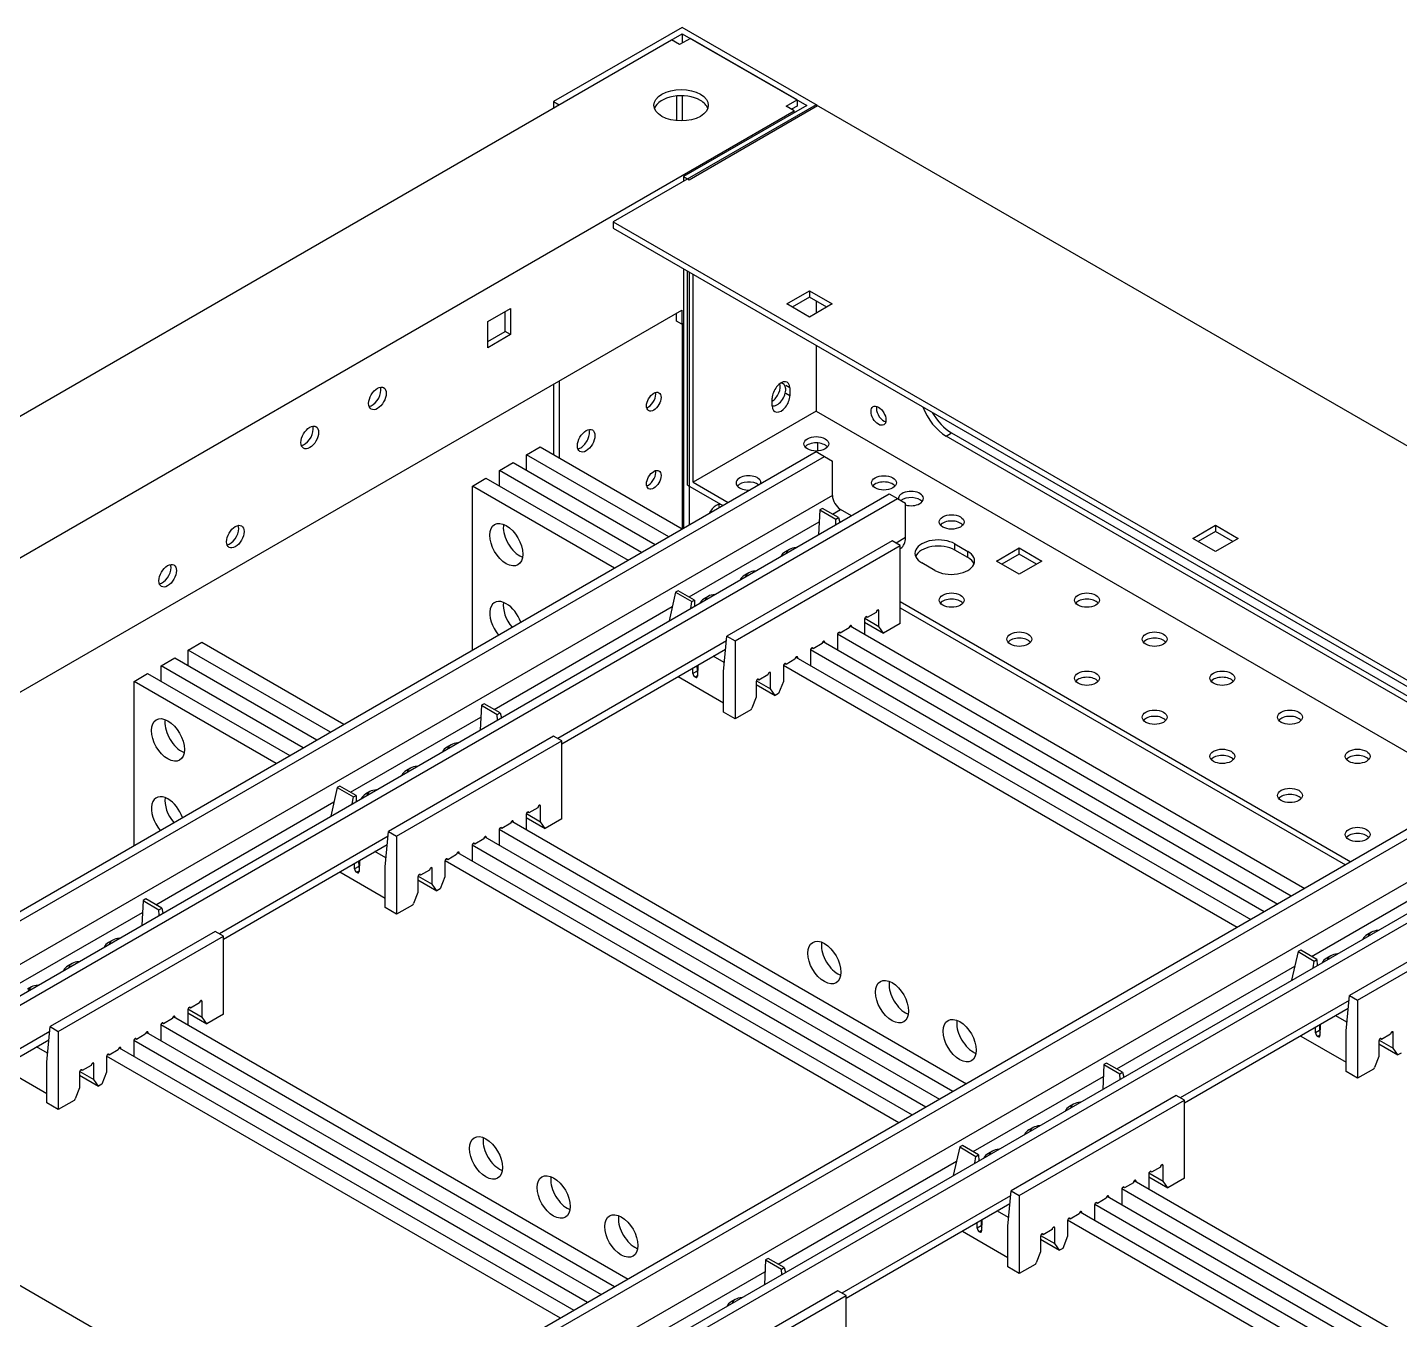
# Model space of a CAD drawing. Header units: millimetres. Extents: x -116965 to 323937, y 291661 to 566926.
# Drawn here: x -19547.1 to -19360.7, y 325618.8 to 325794.4 of the extents above; entities that cross this region are included whole.
import ezdxf

# ---------------------------------------------------------------- set-up
doc = ezdxf.new("R2010")
doc.units = ezdxf.units.MM
doc.layers.add('ALPHA', color=255, linetype='Continuous')

msp = doc.modelspace()

# ---------------------------------------------------------------- linework, layer by layer
at = {"layer": 'ALPHA'}
for p, q in [((-19458.187759, 325794.366756), (-19475.653297, 325784.283023)), ((-19474.917905, 325783.858445), (-19458.187759, 325793.5176)), ((-19439.802983, 325783.752301), (-19458.187759, 325794.366756)), ((-19458.187759, 325793.5176), (-19441.273765, 325783.752301)), ((-19458.187759, 325793.5176), (-19458.187759, 325792.243865)), ((-19675.863511, 325667.842446), (-19459.658541, 325792.668443)), ((-19458.555455, 325792.031576), (-19459.658541, 325792.668443)), ((-19457.084672, 325792.880732), (-19458.555455, 325792.031576)), ((-19442.597469, 325784.516541), (-19457.084672, 325792.880732)), ((-19475.653297, 325784.283023), (-19474.917905, 325783.858445)), ((-19475.653297, 325784.283023), (-19475.653297, 325783.433867)), ((-19458.92315, 325781.690418), (-19458.92315, 325785.049943)), ((-19458.187759, 325785.075487), (-19458.187759, 325781.664873)), ((-19444.068251, 325783.667385), (-19442.597469, 325784.516541)), ((-19442.597469, 325784.516541), (-19442.597469, 325783.667385)), ((-19659.170134, 325658.20452), (-19442.965164, 325783.030518)), ((-19439.98683, 325783.858445), (-19467.563995, 325767.936762)), ((-19441.273765, 325783.752301), (-19458.003911, 325774.093146)), ((-19457.26852, 325773.668568), (-19439.802983, 325783.752301)), ((-19442.965164, 325783.030518), (-19444.068251, 325783.667385)), ((-19442.597469, 325783.667385), (-19443.33286, 325783.242807)), ((-19442.965164, 325782.775771), (-19442.965164, 325783.030518)), ((-19439.98683, 325783.858445), (-19219.369515, 325656.484979)), ((-19458.003911, 325774.093146), (-19457.26852, 325773.668568)), ((-19458.003911, 325774.093146), (-19458.003911, 325773.456279)), ((-19467.563995, 325767.936762), (-19467.563995, 325767.087605)), ((-19467.563995, 325767.936762), (-19246.946679, 325640.563295)), ((-19467.563995, 325767.087605), (-19246.946679, 325639.714139)), ((-19458.003911, 325761.568089), (-19458.003911, 325726.328096)), ((-19457.452368, 325732.166047), (-19457.452368, 325761.249655)), ((-19457.26852, 325761.14351), (-19457.26852, 325726.752674)), ((-19456.716977, 325732.590625), (-19456.716977, 325760.825077)), ((-19443.994712, 325756.791584), (-19440.906069, 325758.574812)), ((-19440.906069, 325758.574812), (-19440.906069, 325757.725656)), ((-19440.906069, 325758.574812), (-19437.817427, 325756.791584)), ((-19484.588298, 325754.413946), (-19481.499655, 325756.197174)), ((-19481.499655, 325756.197174), (-19481.499655, 325752.630717)), ((-19440.906069, 325755.008355), (-19443.994712, 325756.791584)), ((-19440.906069, 325757.725656), (-19443.259321, 325756.367005)), ((-19438.552818, 325756.367005), (-19440.906069, 325757.725656)), ((-19437.817427, 325756.791584), (-19440.906069, 325755.008355)), ((-19439.98683, 325757.194933), (-19439.98683, 325755.539078)), ((-19617.988235, 325663.724037), (-19458.224529, 325755.963656)), ((-19484.588298, 325750.847488), (-19484.588298, 325754.413946)), ((-19482.235046, 325753.055295), (-19482.235046, 325755.772596)), ((-19458.95992, 325754.477632), (-19458.95992, 325755.539078)), ((-19458.224529, 325754.053054), (-19458.95992, 325754.477632)), ((-19458.224529, 325755.963656), (-19458.224529, 325754.053054)), ((-19458.224529, 325754.053054), (-19458.003911, 325754.180428)), ((-19484.588298, 325751.696645), (-19482.235046, 325753.055295)), ((-19481.499655, 325752.630717), (-19484.588298, 325750.847488)), ((-19481.499655, 325752.630717), (-19482.235046, 325753.055295)), ((-19458.187759, 325754.074283), (-19458.187759, 325726.221952)), ((-19439.98683, 325751.165922), (-19439.98683, 325742.249779)), ((-19475.653297, 325745.901152), (-19475.653297, 325736.305684)), ((-19474.917905, 325746.32573), (-19474.917905, 325735.881106)), ((-19443.571862, 325745.381044), (-19444.123405, 325745.699478)), ((-19443.571862, 325745.381044), (-19443.571862, 325744.319598)), ((-19445.961883, 325742.939719), (-19445.961883, 325744.001165)), ((-19443.571862, 325744.319598), (-19444.123405, 325744.638032)), ((-19439.98683, 325742.249779), (-19456.716977, 325732.590625)), ((-19439.98683, 325742.249779), (-19254.484438, 325635.149923)), ((-19422.337445, 325738.853154), (-19421.602054, 325739.277732)), ((-19421.602054, 325739.277732), (-19340.709038, 325692.574127)), ((-19439.802983, 325737.912483), (-19439.802983, 325736.821777)), ((-19341.444429, 325692.149549), (-19422.337445, 325738.853154)), ((-19592.212778, 325648.842571), (-19439.98683, 325736.730263)), ((-19591.109692, 325648.205703), (-19438.883744, 325736.093395)), ((-19479.330252, 325736.305684), (-19477.491774, 325737.36713)), ((-19479.330252, 325734.182793), (-19479.330252, 325736.305684)), ((-19460.026237, 325725.160506), (-19479.330252, 325736.305684)), ((-19477.491774, 325737.36713), (-19458.187759, 325726.221952)), ((-19439.98683, 325736.730263), (-19438.883744, 325736.093395)), ((-19438.883744, 325736.093395), (-19437.780657, 325735.456528)), ((-19483.007207, 325734.182793), (-19481.168729, 325735.244239)), ((-19483.007207, 325732.059902), (-19483.007207, 325734.182793)), ((-19463.703192, 325723.037615), (-19483.007207, 325734.182793)), ((-19481.168729, 325735.244239), (-19461.864714, 325724.09906)), ((-19437.780657, 325730.786167), (-19437.780657, 325735.456528)), ((-19486.684162, 325732.059902), (-19484.845685, 325733.121348)), ((-19486.684162, 325709.769545), (-19486.684162, 325732.059902)), ((-19467.380147, 325720.914724), (-19486.684162, 325732.059902)), ((-19484.845685, 325733.121348), (-19465.54167, 325721.976169)), ((-19457.452368, 325732.166047), (-19452.672326, 325729.406288)), ((-19456.716977, 325732.590625), (-19451.936935, 325729.830866)), ((-19437.780657, 325730.786167), (-19585.961954, 325645.233656)), ((-19582.284999, 325643.110765), (-19430.059051, 325730.998457)), ((-19581.181913, 325642.473897), (-19428.955965, 325730.361589)), ((-19430.059051, 325730.998457), (-19428.955965, 325730.361589)), ((-19428.955965, 325730.361589), (-19427.852878, 325729.724722)), ((-19439.511484, 325728.813413), (-19439.680257, 325725.443651)), ((-19439.143788, 325729.025702), (-19439.511484, 325728.813413)), ((-19439.511484, 325728.813413), (-19437.342637, 325727.561229)), ((-19436.974941, 325727.773518), (-19439.143788, 325729.025702)), ((-19437.780657, 325728.238698), (-19436.677571, 325728.875565)), ((-19435.206789, 325728.026409), (-19436.677571, 325728.875565)), ((-19427.852878, 325725.054361), (-19427.852878, 325729.724722)), ((-19457.26852, 325716.987375), (-19439.592665, 325727.192535)), ((-19437.342637, 325727.561229), (-19436.974941, 325727.773518)), ((-19437.320046, 325726.80632), (-19437.342637, 325727.561229)), ((-19436.974941, 325727.773518), (-19436.797537, 325727.10799)), ((-19388.840383, 325724.948217), (-19385.75174, 325726.731445)), ((-19385.75174, 325726.731445), (-19385.75174, 325725.882289)), ((-19385.75174, 325726.731445), (-19382.663098, 325724.948217)), ((-19429.691356, 325724.629783), (-19452.120783, 325711.680147)), ((-19428.588269, 325723.992916), (-19429.691356, 325724.629783)), ((-19427.852878, 325725.054361), (-19429.139812, 325724.31135)), ((-19385.75174, 325723.164988), (-19388.840383, 325724.948217)), ((-19385.75174, 325725.882289), (-19388.104992, 325724.523639)), ((-19383.398489, 325724.523639), (-19385.75174, 325725.882289)), ((-19382.663098, 325724.948217), (-19385.75174, 325723.164988)), ((-19451.017696, 325711.04328), (-19428.588269, 325723.992916)), ((-19443.627016, 325723.440964), (-19444.178559, 325723.122531)), ((-19428.588269, 325713.37846), (-19428.588269, 325723.992916)), ((-19428.588269, 325723.574587), (-19428.499051, 325723.626097)), ((-19421.16082, 325724.205205), (-19419.395881, 325723.186217)), ((-19421.16082, 325723.356049), (-19421.16082, 325724.205205)), ((-19419.395881, 325722.337061), (-19421.16082, 325723.356049)), ((-19419.395881, 325722.337061), (-19419.395881, 325723.186217)), ((-19415.498308, 325721.870025), (-19412.409666, 325723.653253)), ((-19412.409666, 325722.804097), (-19414.762917, 325721.445447)), ((-19412.409666, 325722.804097), (-19412.409666, 325723.653253)), ((-19412.409666, 325723.653253), (-19409.321024, 325721.870025)), ((-19410.056415, 325721.445447), (-19412.409666, 325722.804097)), ((-19423.881766, 325720.59629), (-19425.646705, 325721.615278)), ((-19412.409666, 325720.086796), (-19415.498308, 325721.870025)), ((-19409.321024, 325721.870025), (-19412.409666, 325720.086796)), ((-19449.142449, 325720.256628), (-19449.693992, 325719.938194)), ((-19459.106998, 325717.624243), (-19459.975079, 325713.752274)), ((-19458.739302, 325717.836532), (-19459.106998, 325717.624243)), ((-19459.106998, 325717.624243), (-19456.900825, 325716.350508)), ((-19456.533129, 325716.562797), (-19458.739302, 325717.836532)), ((-19454.657882, 325717.072291), (-19455.209425, 325716.753857)), ((-19483.742598, 325701.702559), (-19459.544366, 325715.673415)), ((-19457.040003, 325715.420997), (-19456.900825, 325716.350508)), ((-19456.900825, 325716.350508), (-19456.533129, 325716.562797)), ((-19456.533129, 325716.562797), (-19456.502488, 325715.731331)), ((-19431.658527, 325715.214761), (-19431.474679, 325715.108617)), ((-19431.474679, 325712.985726), (-19431.474679, 325715.108617)), ((-19428.588269, 325716.350508), (-19367.366964, 325681.004371)), ((-19428.588269, 325715.501351), (-19368.102355, 325680.579793)), ((-19459.975079, 325713.752274), (-19459.976096, 325713.725843)), ((-19459.952698, 325713.739352), (-19459.975079, 325713.752274)), ((-19433.423465, 325713.983484), (-19433.423465, 325711.92428)), ((-19433.423465, 325713.572514), (-19430.837812, 325712.079686)), ((-19433.401079, 325714.097933), (-19431.474679, 325712.985726)), ((-19433.05577, 325714.195773), (-19433.239618, 325714.301918)), ((-19431.842375, 325714.896328), (-19433.05577, 325714.195773)), ((-19428.588269, 325713.37846), (-19430.837812, 325712.079686)), ((-19452.584539, 325706.852959), (-19452.120783, 325711.680147)), ((-19452.120783, 325711.680147), (-19451.017696, 325711.04328)), ((-19437.100421, 325711.860593), (-19437.100421, 325709.801389)), ((-19375.456266, 325676.334011), (-19437.093878, 325711.920502)), ((-19436.732725, 325712.072882), (-19436.916573, 325712.179027)), ((-19435.51933, 325712.773436), (-19436.732725, 325712.072882)), ((-19435.384093, 325713.056249), (-19373.617788, 325677.395456)), ((-19435.335482, 325713.09187), (-19435.151634, 325712.985726)), ((-19435.151634, 325712.922039), (-19435.151634, 325712.985726)), ((-19430.837812, 325712.079686), (-19431.474679, 325712.985726)), ((-19525.292193, 325709.769545), (-19523.453715, 325710.830991)), ((-19525.292193, 325707.646654), (-19525.292193, 325709.769545)), ((-19505.988177, 325698.624367), (-19525.292193, 325709.769545)), ((-19523.453715, 325710.830991), (-19504.1497, 325699.685813)), ((-19452.185561, 325711.005881), (-19475.101753, 325697.775211)), ((-19474.55021, 325697.038448), (-19452.292888, 325709.888719)), ((-19451.017696, 325711.04328), (-19451.017696, 325700.428825)), ((-19440.777376, 325709.737702), (-19440.777376, 325707.678498)), ((-19379.133221, 325674.211119), (-19440.770833, 325709.797611)), ((-19440.40968, 325709.949991), (-19440.593528, 325710.056136)), ((-19439.196285, 325710.650545), (-19440.40968, 325709.949991)), ((-19439.061049, 325710.933358), (-19377.294743, 325675.272565)), ((-19439.012437, 325710.968979), (-19438.82859, 325710.862834)), ((-19438.82859, 325710.799148), (-19438.82859, 325710.862834)), ((-19528.969148, 325707.646654), (-19527.13067, 325708.7081)), ((-19528.969148, 325705.523763), (-19528.969148, 325707.646654)), ((-19509.665133, 325696.501476), (-19528.969148, 325707.646654)), ((-19527.13067, 325708.7081), (-19507.826655, 325697.562922)), ((-19456.203961, 325707.63066), (-19456.176903, 325706.896432)), ((-19456.081538, 325707.70134), (-19456.126724, 325706.233313)), ((-19452.474676, 325708.063264), (-19453.964672, 325708.923514)), ((-19452.467886, 325708.067184), (-19452.474676, 325708.063264)), ((-19444.454331, 325707.614811), (-19444.454331, 325705.49192)), ((-19382.810176, 325672.088228), (-19444.447788, 325707.67472)), ((-19444.086636, 325707.8271), (-19444.270483, 325707.933245)), ((-19442.87324, 325708.527654), (-19444.086636, 325707.8271)), ((-19442.738004, 325708.810467), (-19380.971699, 325673.149674)), ((-19442.689393, 325708.846088), (-19442.505545, 325708.739943)), ((-19442.505545, 325708.676257), (-19442.505545, 325708.739943)), ((-19532.646103, 325705.523763), (-19530.807625, 325706.585209)), ((-19530.807625, 325706.585209), (-19511.50361, 325695.44003)), ((-19458.744714, 325706.163755), (-19452.584079, 325702.606911)), ((-19456.728446, 325706.577999), (-19456.755504, 325707.312226)), ((-19456.176903, 325706.896432), (-19456.728446, 325706.577999)), ((-19456.452935, 325706.11433), (-19456.124551, 325706.303923)), ((-19456.402328, 325706.085112), (-19456.452935, 325706.11433)), ((-19456.126382, 325706.24443), (-19456.402328, 325706.085112)), ((-19456.189414, 325707.235921), (-19456.097497, 325707.182853)), ((-19452.584079, 325706.852693), (-19452.584539, 325706.852959)), ((-19452.584079, 325701.333176), (-19452.584079, 325706.852693)), ((-19447.763591, 325705.704209), (-19447.947439, 325705.810354)), ((-19446.550196, 325706.404763), (-19447.763591, 325705.704209)), ((-19446.366348, 325706.723197), (-19446.1825, 325706.617052)), ((-19446.1825, 325704.494161), (-19446.1825, 325706.617052)), ((-19532.646103, 325683.233407), (-19532.646103, 325705.523763)), ((-19513.342088, 325694.378585), (-19532.646103, 325705.523763)), ((-19448.131286, 325705.49192), (-19448.131286, 325703.369029)), ((-19448.131286, 325705.08095), (-19445.545633, 325703.588122)), ((-19448.1089, 325705.606368), (-19446.1825, 325704.494161)), ((-19445.545633, 325703.588122), (-19446.1825, 325704.494161)), ((-19445.091198, 325703.85049), (-19445.545633, 325703.588122)), ((-19444.454331, 325705.49192), (-19445.091198, 325703.85049)), ((-19485.473424, 325702.277274), (-19485.642198, 325698.907512)), ((-19485.105729, 325702.489563), (-19485.473424, 325702.277274)), ((-19485.473424, 325702.277274), (-19483.304578, 325701.02509)), ((-19482.936882, 325701.237379), (-19485.105729, 325702.489563)), ((-19448.131286, 325703.369029), (-19448.715081, 325701.864384)), ((-19503.230461, 325690.451236), (-19485.554606, 325700.656396)), ((-19483.304578, 325701.02509), (-19482.936882, 325701.237379)), ((-19483.281986, 325700.270181), (-19483.304578, 325701.02509)), ((-19482.936882, 325701.237379), (-19482.759478, 325700.571851)), ((-19451.017696, 325700.428825), (-19452.584079, 325701.333176)), ((-19448.874298, 325701.666316), (-19451.017696, 325700.428825)), ((-19475.653297, 325698.093644), (-19498.082724, 325685.144009)), ((-19496.979637, 325684.507141), (-19474.55021, 325697.456777)), ((-19489.588957, 325696.904825), (-19490.1405, 325696.586392)), ((-19474.55021, 325697.456777), (-19475.653297, 325698.093644)), ((-19474.55021, 325686.842321), (-19474.55021, 325697.456777)), ((-19495.10439, 325693.720489), (-19495.655933, 325693.402055)), ((-19505.068939, 325691.088104), (-19505.93702, 325687.216135)), ((-19504.701243, 325691.300393), (-19505.068939, 325691.088104)), ((-19505.068939, 325691.088104), (-19502.862765, 325689.814369)), ((-19502.49507, 325690.026658), (-19504.701243, 325691.300393)), ((-19529.704539, 325675.16642), (-19505.506307, 325689.137276)), ((-19503.001943, 325688.884858), (-19502.862765, 325689.814369)), ((-19502.862765, 325689.814369), (-19502.49507, 325690.026658)), ((-19502.49507, 325690.026658), (-19502.464429, 325689.195192)), ((-19500.619823, 325690.536152), (-19501.171366, 325690.217718)), ((-19355.416859, 325687.903767), (-19507.642807, 325600.016075)), ((-19354.313773, 325687.2669), (-19506.539721, 325599.379208)), ((-19505.93702, 325687.216135), (-19505.938037, 325687.189704)), ((-19505.914638, 325687.203213), (-19505.93702, 325687.216135)), ((-19479.385406, 325687.447345), (-19479.385406, 325685.388141)), ((-19479.36302, 325687.561794), (-19477.43662, 325686.449587)), ((-19479.017711, 325687.659635), (-19479.201558, 325687.765779)), ((-19477.804315, 325688.360189), (-19479.017711, 325687.659635)), ((-19477.620468, 325688.678622), (-19477.43662, 325688.572478)), ((-19477.43662, 325686.449587), (-19477.43662, 325688.572478)), ((-19483.062361, 325685.324454), (-19483.062361, 325683.26525)), ((-19421.418206, 325649.797872), (-19483.055818, 325685.384363)), ((-19482.694666, 325685.536743), (-19482.878514, 325685.642888)), ((-19481.481271, 325686.237298), (-19482.694666, 325685.536743)), ((-19481.346034, 325686.52011), (-19419.579729, 325650.859317)), ((-19481.297423, 325686.555731), (-19481.113575, 325686.449587)), ((-19481.113575, 325686.3859), (-19481.113575, 325686.449587)), ((-19479.385406, 325687.036375), (-19476.799753, 325685.543548)), ((-19476.799753, 325685.543548), (-19477.43662, 325686.449587)), ((-19474.55021, 325686.842321), (-19476.799753, 325685.543548)), ((-19498.147502, 325684.469742), (-19521.063694, 325671.239072)), ((-19520.512151, 325670.502309), (-19498.254829, 325683.35258)), ((-19498.54648, 325680.31682), (-19498.082724, 325685.144009)), ((-19498.082724, 325685.144009), (-19496.979637, 325684.507141)), ((-19496.979637, 325684.507141), (-19496.979637, 325673.892686)), ((-19486.371621, 325683.413852), (-19486.555469, 325683.519997)), ((-19485.158226, 325684.114406), (-19486.371621, 325683.413852)), ((-19485.022989, 325684.397219), (-19423.256684, 325648.736426)), ((-19484.974378, 325684.43284), (-19484.79053, 325684.326696)), ((-19484.79053, 325684.263009), (-19484.79053, 325684.326696)), ((-19353.210686, 325681.959672), (-19501.391983, 325596.40716)), ((-19498.436617, 325681.527125), (-19499.926613, 325682.387375)), ((-19498.429827, 325681.531045), (-19498.436617, 325681.527125)), ((-19345.48908, 325682.171961), (-19497.715028, 325594.284269)), ((-19344.385994, 325681.535094), (-19496.611942, 325593.647402)), ((-19488.835181, 325681.991515), (-19490.048576, 325681.290961)), ((-19488.699945, 325682.274328), (-19426.933639, 325646.613535)), ((-19488.651333, 325682.309949), (-19488.467486, 325682.203804)), ((-19488.467486, 325682.140118), (-19488.467486, 325682.203804)), ((-19486.739317, 325683.201563), (-19486.739317, 325681.142359)), ((-19425.095162, 325647.674981), (-19486.732774, 325683.261472)), ((-19504.706655, 325679.627616), (-19498.54602, 325676.070772)), ((-19502.690387, 325680.04186), (-19502.717445, 325680.776087)), ((-19502.138844, 325680.360294), (-19502.690387, 325680.04186)), ((-19502.414876, 325679.578191), (-19502.086491, 325679.767784)), ((-19502.088323, 325679.708291), (-19502.364268, 325679.548973)), ((-19502.165902, 325681.094521), (-19502.138844, 325680.360294)), ((-19502.151355, 325680.699782), (-19502.059438, 325680.646714)), ((-19502.043479, 325681.165202), (-19502.088665, 325679.697174)), ((-19498.54602, 325680.316554), (-19498.54648, 325680.31682)), ((-19498.54602, 325674.797037), (-19498.54602, 325680.316554)), ((-19492.512136, 325679.868624), (-19493.725532, 325679.16807)), ((-19492.328289, 325680.187058), (-19492.144441, 325680.080913)), ((-19492.144441, 325677.958022), (-19492.144441, 325680.080913)), ((-19490.416272, 325681.078672), (-19490.416272, 325678.955781)), ((-19428.772117, 325645.552089), (-19490.409729, 325681.138581)), ((-19490.048576, 325681.290961), (-19490.232424, 325681.397106)), ((-19502.364268, 325679.548973), (-19502.414876, 325679.578191)), ((-19494.093227, 325678.955781), (-19494.093227, 325676.83289)), ((-19494.093227, 325678.544811), (-19491.507574, 325677.051983)), ((-19494.070841, 325679.07023), (-19492.144441, 325677.958022)), ((-19493.725532, 325679.16807), (-19493.909379, 325679.274215)), ((-19491.507574, 325677.051983), (-19492.144441, 325677.958022)), ((-19490.416272, 325678.955781), (-19491.053139, 325677.314351)), ((-19372.698549, 325668.16088), (-19355.022694, 325678.36604)), ((-19531.06767, 325675.953424), (-19531.435365, 325675.741135)), ((-19528.898823, 325674.70124), (-19531.06767, 325675.953424)), ((-19494.093227, 325676.83289), (-19494.677022, 325675.328246)), ((-19491.053139, 325677.314351), (-19491.507574, 325677.051983)), ((-19549.192402, 325663.915098), (-19531.516546, 325674.120257)), ((-19531.435365, 325675.741135), (-19531.604139, 325672.371373)), ((-19531.435365, 325675.741135), (-19529.266518, 325674.488951)), ((-19529.266518, 325674.488951), (-19528.898823, 325674.70124)), ((-19529.243927, 325673.734042), (-19529.266518, 325674.488951)), ((-19528.898823, 325674.70124), (-19528.721418, 325674.035712)), ((-19496.979637, 325673.892686), (-19498.54602, 325674.797037)), ((-19494.836239, 325675.130177), (-19496.979637, 325673.892686)), ((-19345.121385, 325675.803288), (-19367.550812, 325662.853652)), ((-19366.447725, 325662.216785), (-19344.018298, 325675.16642)), ((-19412.04197, 325544.820906), (-19632.659286, 325672.194373)), ((-19521.615237, 325671.557506), (-19544.044664, 325658.60787)), ((-19542.941578, 325657.971002), (-19520.512151, 325670.920638)), ((-19535.550898, 325670.368686), (-19536.102441, 325670.050253)), ((-19520.512151, 325670.920638), (-19521.615237, 325671.557506)), ((-19520.512151, 325660.306183), (-19520.512151, 325670.920638)), ((-19364.572478, 325671.430132), (-19365.124021, 325671.111698)), ((-19374.537027, 325668.797747), (-19375.405108, 325664.925778)), ((-19374.169331, 325669.010036), (-19374.537027, 325668.797747)), ((-19374.537027, 325668.797747), (-19372.330854, 325667.524012)), ((-19371.963158, 325667.736302), (-19374.169331, 325669.010036)), ((-19541.066331, 325667.18435), (-19541.617874, 325666.865916)), ((-19399.172627, 325652.876064), (-19374.974395, 325666.846919)), ((-19372.470032, 325666.594502), (-19372.330854, 325667.524012)), ((-19372.330854, 325667.524012), (-19371.963158, 325667.736302)), ((-19371.963158, 325667.736302), (-19371.932517, 325666.904836)), ((-19370.087911, 325668.245795), (-19370.639454, 325667.927362)), ((-19375.405108, 325664.925778), (-19375.406125, 325664.899347)), ((-19375.382727, 325664.912856), (-19375.405108, 325664.925778)), ((-19546.581764, 325664.000013), (-19547.133307, 325663.681579)), ((-19368.014568, 325658.026463), (-19367.550812, 325662.853652)), ((-19367.550812, 325662.853652), (-19366.447725, 325662.216785)), ((-19525.32496, 325661.025655), (-19523.398561, 325659.913448)), ((-19524.979651, 325661.123496), (-19525.163499, 325661.22964)), ((-19523.766256, 325661.82405), (-19524.979651, 325661.123496)), ((-19523.582408, 325662.142483), (-19523.398561, 325662.036339)), ((-19523.398561, 325659.913448), (-19523.398561, 325662.036339)), ((-19367.61559, 325662.179385), (-19390.531782, 325648.948715)), ((-19367.722917, 325661.062223), (-19389.980239, 325648.211952)), ((-19366.447725, 325662.216785), (-19366.447725, 325651.602329)), ((-19528.656607, 325659.000605), (-19528.840454, 325659.106749)), ((-19527.443211, 325659.701159), (-19528.656607, 325659.000605)), ((-19527.307975, 325659.983971), (-19465.54167, 325624.323178)), ((-19527.259364, 325660.019592), (-19527.075516, 325659.913448)), ((-19527.075516, 325659.849761), (-19527.075516, 325659.913448)), ((-19525.347347, 325660.911207), (-19525.347347, 325658.852002)), ((-19525.347347, 325660.500236), (-19522.761693, 325659.007409)), ((-19522.761693, 325659.007409), (-19523.398561, 325659.913448)), ((-19520.512151, 325660.306183), (-19522.761693, 325659.007409)), ((-19367.904705, 325659.236768), (-19369.394701, 325660.097018)), ((-19367.897915, 325659.240688), (-19367.904705, 325659.236768)), ((-19544.109442, 325657.933603), (-19567.025635, 325644.702933)), ((-19544.508421, 325653.780681), (-19544.044664, 325658.60787)), ((-19544.044664, 325658.60787), (-19542.941578, 325657.971002)), ((-19542.941578, 325657.971002), (-19542.941578, 325647.356547)), ((-19531.120167, 325657.578268), (-19532.333562, 325656.877713)), ((-19530.98493, 325657.86108), (-19469.218625, 325622.200287)), ((-19530.936319, 325657.896701), (-19530.752471, 325657.790557)), ((-19530.752471, 325657.72687), (-19530.752471, 325657.790557)), ((-19529.024302, 325658.788315), (-19529.024302, 325656.729111)), ((-19467.380147, 325623.261733), (-19529.017759, 325658.848225)), ((-19374.174743, 325657.33726), (-19368.014108, 325653.780415)), ((-19372.158475, 325657.751503), (-19372.185533, 325658.485731)), ((-19371.606932, 325658.069937), (-19372.158475, 325657.751503)), ((-19371.882964, 325657.287835), (-19371.55458, 325657.477428)), ((-19371.832357, 325657.258617), (-19371.882964, 325657.287835)), ((-19371.556411, 325657.417934), (-19371.832357, 325657.258617)), ((-19371.63399, 325658.804164), (-19371.606932, 325658.069937)), ((-19371.619443, 325658.409426), (-19371.527526, 325658.356358)), ((-19371.511567, 325658.874845), (-19371.556753, 325657.406817)), ((-19368.014108, 325658.026198), (-19368.014568, 325658.026463)), ((-19368.014108, 325652.506681), (-19368.014108, 325658.026198)), ((-19361.980225, 325657.578268), (-19363.19362, 325656.877713)), ((-19361.796377, 325657.896701), (-19361.612529, 325657.790557)), ((-19361.612529, 325655.667666), (-19361.612529, 325657.790557)), ((-19566.474092, 325643.96617), (-19544.21677, 325656.816441)), ((-19544.398558, 325654.990986), (-19545.888554, 325655.851236)), ((-19534.797122, 325655.455376), (-19536.010517, 325654.754822)), ((-19534.661885, 325655.738189), (-19472.89558, 325620.077396)), ((-19534.613274, 325655.77381), (-19534.429426, 325655.667666)), ((-19534.429426, 325655.603979), (-19534.429426, 325655.667666)), ((-19532.701257, 325656.665424), (-19532.701257, 325654.60622)), ((-19471.057102, 325621.138842), (-19532.694714, 325656.725333)), ((-19532.333562, 325656.877713), (-19532.51741, 325656.983858)), ((-19363.561315, 325656.665424), (-19363.561315, 325654.542533)), ((-19363.561315, 325656.254454), (-19360.975662, 325654.761626)), ((-19363.538929, 325656.779873), (-19361.612529, 325655.667666)), ((-19363.19362, 325656.877713), (-19363.377468, 325656.983858)), ((-19360.975662, 325654.761626), (-19361.612529, 325655.667666)), ((-19544.507961, 325653.780415), (-19544.508421, 325653.780681)), ((-19544.507961, 325648.260898), (-19544.507961, 325653.780415)), ((-19544.391768, 325654.994906), (-19544.398558, 325654.990986)), ((-19538.290229, 325653.650919), (-19538.106382, 325653.544774)), ((-19538.106382, 325651.421883), (-19538.106382, 325653.544774)), ((-19536.378213, 325654.542533), (-19536.378213, 325652.419642)), ((-19474.734058, 325619.015951), (-19536.37167, 325654.602442)), ((-19536.010517, 325654.754822), (-19536.194365, 325654.860967)), ((-19400.535758, 325653.663068), (-19400.903453, 325653.450779)), ((-19398.366911, 325652.410883), (-19400.535758, 325653.663068)), ((-19363.561315, 325654.542533), (-19364.14511, 325653.037889)), ((-19360.521227, 325655.023994), (-19360.975662, 325654.761626)), ((-19550.668596, 325653.091477), (-19544.507961, 325649.534633)), ((-19540.055168, 325652.419642), (-19540.055168, 325650.296751)), ((-19540.055168, 325652.008672), (-19537.469514, 325650.515844)), ((-19540.032781, 325652.534091), (-19538.106382, 325651.421883)), ((-19539.687472, 325652.631931), (-19539.87132, 325652.738076)), ((-19538.474077, 325653.332485), (-19539.687472, 325652.631931)), ((-19536.378213, 325652.419642), (-19537.01508, 325650.778212)), ((-19418.66049, 325641.624741), (-19400.984635, 325651.829901)), ((-19400.903453, 325653.450779), (-19401.072227, 325650.081016)), ((-19400.903453, 325653.450779), (-19398.734607, 325652.198594)), ((-19398.734607, 325652.198594), (-19398.366911, 325652.410883)), ((-19398.712015, 325651.443685), (-19398.734607, 325652.198594)), ((-19398.366911, 325652.410883), (-19398.189507, 325651.745356)), ((-19366.447725, 325651.602329), (-19368.014108, 325652.506681)), ((-19364.304327, 325652.83982), (-19366.447725, 325651.602329)), ((-19540.055168, 325650.296751), (-19540.638963, 325648.792107)), ((-19537.469514, 325650.515844), (-19538.106382, 325651.421883)), ((-19537.01508, 325650.778212), (-19537.469514, 325650.515844)), ((-19542.941578, 325647.356547), (-19544.507961, 325648.260898)), ((-19540.79818, 325648.594038), (-19542.941578, 325647.356547)), ((-19391.083326, 325649.267149), (-19413.512753, 325636.317513)), ((-19412.409666, 325635.680646), (-19389.980239, 325648.630282)), ((-19405.018986, 325648.07833), (-19405.570529, 325647.759896)), ((-19389.980239, 325648.630282), (-19391.083326, 325649.267149)), ((-19389.980239, 325638.015826), (-19389.980239, 325648.630282)), ((-19410.534419, 325644.893993), (-19411.085962, 325644.575559)), ((-19420.131272, 325642.473897), (-19420.498968, 325642.261608)), ((-19417.925099, 325641.200163), (-19420.131272, 325642.473897)), ((-19420.498968, 325642.261608), (-19421.367049, 325638.389639)), ((-19420.498968, 325642.261608), (-19418.292794, 325640.987874)), ((-19418.431972, 325640.058363), (-19418.292794, 325640.987874)), ((-19418.292794, 325640.987874), (-19417.925099, 325641.200163)), ((-19417.925099, 325641.200163), (-19417.894458, 325640.368697)), ((-19416.049852, 325641.709656), (-19416.601395, 325641.391223)), ((-19445.134568, 325626.339925), (-19420.936336, 325640.310781)), ((-19394.815435, 325638.62085), (-19394.815435, 325636.561646)), ((-19394.793049, 325638.735298), (-19392.866649, 325637.623091)), ((-19394.44774, 325638.833139), (-19394.631587, 325638.939284)), ((-19393.234344, 325639.533693), (-19394.44774, 325638.833139)), ((-19393.050497, 325639.852127), (-19392.866649, 325639.745982)), ((-19392.866649, 325637.623091), (-19392.866649, 325639.745982)), ((-19421.367049, 325638.389639), (-19421.368066, 325638.363208)), ((-19421.344667, 325638.376717), (-19421.367049, 325638.389639)), ((-19398.124695, 325636.710248), (-19398.308543, 325636.816392)), ((-19396.9113, 325637.410802), (-19398.124695, 325636.710248)), ((-19396.776063, 325637.693615), (-19329.494325, 325598.848485)), ((-19396.727452, 325637.729236), (-19396.543604, 325637.623091)), ((-19396.543604, 325637.559404), (-19396.543604, 325637.623091)), ((-19394.815435, 325638.20988), (-19392.229781, 325636.717052)), ((-19392.229781, 325636.717052), (-19392.866649, 325637.623091)), ((-19389.980239, 325638.015826), (-19392.229781, 325636.717052)), ((-19413.577531, 325635.643246), (-19436.493723, 325622.412576)), ((-19413.976509, 325631.490324), (-19413.512753, 325636.317513)), ((-19413.512753, 325636.317513), (-19412.409666, 325635.680646)), ((-19412.409666, 325635.680646), (-19412.409666, 325625.06619)), ((-19400.588255, 325635.287911), (-19401.80165, 325634.587357)), ((-19400.453018, 325635.570724), (-19333.17128, 325596.725594)), ((-19400.404407, 325635.606345), (-19400.220559, 325635.5002)), ((-19400.220559, 325635.436513), (-19400.220559, 325635.5002)), ((-19398.49239, 325636.497959), (-19398.49239, 325634.438754)), ((-19331.332802, 325597.787039), (-19398.485847, 325636.557868)), ((-19413.684858, 325634.526084), (-19435.94218, 325621.675814)), ((-19413.866646, 325632.700629), (-19415.356642, 325633.560879)), ((-19404.26521, 325633.16502), (-19405.478605, 325632.464466)), ((-19404.129974, 325633.447832), (-19336.848235, 325594.602703)), ((-19404.081362, 325633.483453), (-19403.897515, 325633.377309)), ((-19403.897515, 325633.313622), (-19403.897515, 325633.377309)), ((-19402.169346, 325634.375068), (-19402.169346, 325632.315863)), ((-19335.009758, 325595.664148), (-19402.162803, 325634.434977)), ((-19401.80165, 325634.587357), (-19401.985498, 325634.693501)), ((-19418.120416, 325631.215364), (-19418.147474, 325631.949592)), ((-19417.568873, 325631.533798), (-19418.120416, 325631.215364)), ((-19417.595931, 325632.268026), (-19417.568873, 325631.533798)), ((-19417.581384, 325631.873287), (-19417.489467, 325631.820219)), ((-19417.473508, 325632.338706), (-19417.518694, 325630.870679)), ((-19413.976049, 325631.490059), (-19413.976509, 325631.490324)), ((-19413.976049, 325625.970542), (-19413.976049, 325631.490059)), ((-19413.859856, 325632.70455), (-19413.866646, 325632.700629)), ((-19407.758318, 325631.360562), (-19407.57447, 325631.254418)), ((-19407.57447, 325629.131527), (-19407.57447, 325631.254418)), ((-19405.846301, 325632.252177), (-19405.846301, 325630.129285)), ((-19338.686713, 325593.541257), (-19405.839758, 325632.312086)), ((-19405.478605, 325632.464466), (-19405.662453, 325632.57061)), ((-19420.136684, 325630.801121), (-19413.976049, 325627.244276)), ((-19417.844905, 325630.751696), (-19417.51652, 325630.941289)), ((-19417.794297, 325630.722478), (-19417.844905, 325630.751696)), ((-19417.518352, 325630.881795), (-19417.794297, 325630.722478)), ((-19409.523256, 325630.129285), (-19409.523256, 325628.006394)), ((-19409.523256, 325629.718315), (-19406.937603, 325628.225488)), ((-19409.50087, 325630.243734), (-19407.57447, 325629.131527)), ((-19409.155561, 325630.341575), (-19409.339408, 325630.447719)), ((-19407.942165, 325631.042129), (-19409.155561, 325630.341575)), ((-19405.846301, 325630.129285), (-19406.483168, 325628.487855)), ((-19409.523256, 325628.006394), (-19410.107051, 325626.50175)), ((-19406.937603, 325628.225488), (-19407.57447, 325629.131527)), ((-19406.483168, 325628.487855), (-19406.937603, 325628.225488)), ((-19446.865394, 325626.91464), (-19447.034168, 325623.544877)), ((-19446.497699, 325627.126929), (-19446.865394, 325626.91464)), ((-19446.865394, 325626.91464), (-19444.696547, 325625.662455)), ((-19444.328852, 325625.874744), (-19446.497699, 325627.126929)), ((-19444.696547, 325625.662455), (-19444.328852, 325625.874744)), ((-19444.673956, 325624.907546), (-19444.696547, 325625.662455)), ((-19444.328852, 325625.874744), (-19444.151447, 325625.209217)), ((-19412.409666, 325625.06619), (-19413.976049, 325625.970542)), ((-19410.266268, 325626.303682), (-19412.409666, 325625.06619)), ((-19464.622431, 325615.088602), (-19446.946575, 325625.293762)), ((-19437.045266, 325622.73101), (-19459.474693, 325609.781374)), ((-19458.371607, 325609.144507), (-19435.94218, 325622.094143)), ((-19435.94218, 325622.094143), (-19437.045266, 325622.73101)), ((-19435.94218, 325611.479687), (-19435.94218, 325622.094143)), ((-19450.980927, 325621.542191), (-19451.53247, 325621.223757))]:
    msp.add_line(p, q, dxfattribs=at)
for centre, major_axis, start_param, end_param in [((-19458.334837, 325783.794759), (-3.692, 0), 2.3561944902, 8.6393797974), ((-19458.334837, 325782.945602), (-3.692, 0), 3.926990817, 6.0826591128), ((-19458.334837, 325782.945602), (-3.692, 0), 3.342118848, 3.926990817), ((-19499.590275, 325743.969321), (0.845, 1.463583), 2.3561944902, 8.6393797974), ((-19500.325666, 325744.3939), (0.845, 1.463583), 3.5917893435, 5.4977871438), ((-19500.325666, 325744.3939), (0.845, 1.463583), 5.4977871438, 5.8329886172), ((-19462.048562, 325743.523514), (0.702, 1.2159), 2.3561944902, 8.6393797974), ((-19444.766872, 325744.691104), (0.845, 1.463583), 5.4977871438, 8.6393797974), ((-19445.318416, 325744.478815), (0.845, 1.463583), 3.3583805167, 6.6672938626), ((-19446.053807, 325744.903393), (0.845, 1.463583), 4.0039899576, 5.80258168), ((-19462.783953, 325743.948092), (0.702, 1.2159), 3.926990817, 5.7318997087), ((-19444.766872, 325743.629659), (0.845, 1.463583), 2.3561944902, 5.4977871438), ((-19431.529833, 325741.612912), (-0.715, 1.238416), 0.7853981634, 7.0685834706), ((-19462.783953, 325743.948092), (0.702, 1.2159), 3.692878252, 3.926990817), ((-19430.794442, 325742.03749), (-0.715, 1.238416), 0.5401439777, 0.7853981634), ((-19430.794442, 325742.03749), (-0.715, 1.238416), 0.7853981634, 2.6014486759), ((-19422.337445, 325743.098936), (-2.6, 4.503332), 1.308996939, 2.3561944902), ((-19421.602054, 325743.523514), (-2.6, 4.503332), 1.56079566, 2.3561944902), ((-19508.782663, 325738.662094), (0.845, 1.463583), 2.3561944902, 8.6393797974), ((-19509.518054, 325739.086672), (0.845, 1.463583), 3.5917893435, 5.4977871438), ((-19509.518054, 325739.086672), (0.845, 1.463583), 5.4977871438, 5.8329886172), ((-19471.24095, 325738.216286), (0.845, 1.463583), 2.3561944902, 8.6393797974), ((-19471.976341, 325738.640865), (0.845, 1.463583), 3.926990817, 5.8329886172), ((-19439.98683, 325737.791708), (-1.69, 0), 2.3561944902, 8.6393797974), ((-19439.98683, 325736.942552), (-1.69, 0), 3.5917893435, 5.8329886172), ((-19471.976341, 325738.640865), (0.845, 1.463583), 3.5917893435, 3.926990817), ((-19462.048562, 325732.909059), (0.702, 1.2159), 2.3561944902, 8.6393797974), ((-19462.783953, 325733.333637), (0.702, 1.2159), 3.926990817, 5.7318997087), ((-19462.783953, 325733.333637), (0.702, 1.2159), 3.692878252, 3.926990817), ((-19449.179219, 325732.48448), (-1.69, 0), 3.0493543978, 7.9462198898), ((-19449.179219, 325731.635324), (-1.69, 0), 3.7725312185, 5.8329886172), ((-19430.794442, 325732.48448), (-1.69, 0), 2.3561944902, 8.6393797974), ((-19430.794442, 325731.635324), (-1.69, 0), 3.5917893435, 5.8329886172), ((-19436.677571, 325730.1493), (-0.78, 1.351), 0.7853981634, 2.3561944902), ((-19427.117487, 325730.361589), (-1.69, 0), 2.3561944902, 6.3754235631), ((-19427.117487, 325729.512433), (-1.69, 0), 3.5917893435, 5.6522467423), ((-19453.591565, 325728.026409), (0.845, 1.463583), 0.7853981634, 1.6933206666), ((-19453.591565, 325728.026409), (0.845, 1.463583), 0.2049511491, 0.7853981634), ((-19454.326956, 325728.450987), (0.845, 1.463583), 5.4977871438, 5.8329886172), ((-19427.117487, 325730.361589), (-1.69, 0), 1.1205996368, 2.3561944902), ((-19421.602054, 325727.177253), (-1.69, 0), 2.3561944902, 8.6393797974), ((-19518.89429, 325725.181735), (0.845, 1.463583), 2.3561944902, 8.6393797974), ((-19519.629681, 325725.606313), (0.845, 1.463583), 3.5917893435, 5.4977871438), ((-19519.629681, 325725.606313), (0.845, 1.463583), 5.4977871438, 5.8329886172), ((-19482.087968, 325724.09906), (-1.586, 2.747033), 0.7853981634, 7.0685834706), ((-19480.249491, 325725.160506), (-1.586, 2.747033), 0.6182324985, 2.3561944902), ((-19421.602054, 325726.328096), (-1.69, 0), 3.5917893435, 5.8329886172), ((-19430.059051, 325726.328096), (-1.56, 2.701999), 3.1415926536, 3.926990817), ((-19423.403762, 325722.910241), (-3.172, 0), 3.926990817, 7.0685834706), ((-19480.249491, 325725.160506), (-1.586, 2.747033), 2.3561944902, 2.5233601551), ((-19442.560699, 325722.188458), (-2.288, 0), 5.4977871438, 6.048268686), ((-19442.560699, 325722.825326), (-1.508, 0), 4.8150711722, 6.1805031154), ((-19423.403762, 325722.061085), (-3.172, 0), 3.926990817, 6.0492182714), ((-19421.638824, 325721.891254), (-3.172, 0), 0.7853981634, 3.926990817), ((-19528.086679, 325719.874507), (0.845, 1.463583), 2.3561944902, 8.6393797974), ((-19528.82207, 325720.299085), (0.845, 1.463583), 3.5917893435, 5.4977871438), ((-19528.82207, 325720.299085), (0.845, 1.463583), 5.4977871438, 5.8329886172), ((-19421.638824, 325721.042097), (-3.172, 0), 3.3755596893, 3.926990817), ((-19448.076132, 325719.004122), (-2.288, 0), 5.4977871438, 6.048268686), ((-19448.076132, 325719.640989), (-1.508, 0), 4.8150711722, 6.1805031154), ((-19453.591565, 325716.456652), (-1.508, 0), 4.8150711722, 6.1805031154), ((-19421.602054, 325716.562797), (-1.69, 0), 2.3561944902, 8.6393797974), ((-19403.217278, 325716.562797), (-1.69, 0), 2.3561944902, 8.6393797974), ((-19482.087968, 325713.484605), (-1.586, 2.747033), 5.4977871438, 8.147997263), ((-19480.249491, 325714.54605), (-1.586, 2.747033), 0.6182324985, 1.8648119558), ((-19482.087968, 325713.484605), (-1.586, 2.747033), 4.4183733514, 5.4977871438), ((-19453.591565, 325715.819785), (-2.288, 0), 5.4977871438, 6.048268686), ((-19431.658527, 325715.002472), (0.13, 0.225167), 5.4977871438, 8.6393797974), ((-19421.602054, 325715.713641), (-1.69, 0), 3.5917893435, 5.8329886172), ((-19403.217278, 325715.713641), (-1.69, 0), 3.5917893435, 5.8329886172), ((-19435.335482, 325712.879581), (0.13, 0.225167), 5.4977871438, 8.6393797974), ((-19433.239618, 325714.089629), (0.13, 0.225167), 5.4977871438, 8.6393797974), ((-19436.916573, 325711.966738), (0.13, 0.225167), 5.4977871438, 8.6393797974), ((-19412.409666, 325711.255569), (-1.69, 0), 2.3561944902, 8.6393797974), ((-19412.409666, 325710.406413), (-1.69, 0), 3.5917893435, 5.8329886172), ((-19394.02489, 325711.255569), (-1.69, 0), 2.3561944902, 8.6393797974), ((-19394.02489, 325710.406413), (-1.69, 0), 3.5917893435, 5.8329886172), ((-19440.593528, 325709.843847), (0.13, 0.225167), 5.4977871438, 8.6393797974), ((-19439.012437, 325710.75669), (0.13, 0.225167), 5.4977871438, 8.6393797974), ((-19452.474676, 325709.336999), (-0.78, 1.351), 2.3561944902, 2.3617043931), ((-19444.270483, 325707.720956), (0.13, 0.225167), 5.4977871438, 8.6393797974), ((-19442.689393, 325708.633799), (0.13, 0.225167), 5.4977871438, 8.6393797974), ((-19456.452935, 325706.432764), (-0.195, 0.33775), 0.8288490588, 2.3561944902), ((-19456.402328, 325706.403546), (-0.195, 0.33775), 2.3561944902, 3.8920842319), ((-19455.901392, 325706.751198), (-0.195, 0.33775), 0.8288490588, 1.4798786113), ((-19447.947439, 325705.598064), (0.13, 0.225167), 5.4977871438, 8.6393797974), ((-19446.366348, 325706.510908), (0.13, 0.225167), 5.4977871438, 8.6393797974), ((-19403.217278, 325705.948341), (-1.69, 0), 2.3561944902, 8.6393797974), ((-19403.217278, 325705.099185), (-1.69, 0), 3.5917893435, 5.8329886172), ((-19384.832502, 325705.948341), (-1.69, 0), 2.3561944902, 8.6393797974), ((-19384.832502, 325705.099185), (-1.69, 0), 3.5917893435, 5.8329886172), ((-19528.049909, 325697.562922), (-1.586, 2.747033), 0.7853981634, 7.0685834706), ((-19526.211431, 325698.624367), (-1.586, 2.747033), 0.6182324985, 2.3561944902), ((-19448.874298, 325701.878605), (0.13, 0.225167), 3.926990817, 4.9741883682), ((-19394.02489, 325700.641114), (-1.69, 0), 2.3561944902, 8.6393797974), ((-19394.02489, 325699.791957), (-1.69, 0), 3.5917893435, 5.8329886172), ((-19375.640113, 325700.641114), (-1.69, 0), 2.3561944902, 8.6393797974), ((-19375.640113, 325699.791957), (-1.69, 0), 3.5917893435, 5.8329886172), ((-19488.52264, 325695.65232), (-2.288, 0), 5.4977871438, 6.048268686), ((-19488.52264, 325696.289187), (-1.508, 0), 4.8150711722, 6.1805031154), ((-19384.832502, 325695.333886), (-1.69, 0), 2.3561944902, 8.6393797974), ((-19366.447725, 325695.333886), (-1.69, 0), 2.3561944902, 8.6393797974), ((-19526.211431, 325698.624367), (-1.586, 2.747033), 2.3561944902, 2.5233601551), ((-19384.832502, 325694.484729), (-1.69, 0), 3.5917893435, 5.8329886172), ((-19366.447725, 325694.484729), (-1.69, 0), 3.5917893435, 5.8329886172), ((-19494.038073, 325692.467983), (-2.288, 0), 5.4977871438, 6.048268686), ((-19494.038073, 325693.10485), (-1.508, 0), 4.8150711722, 6.1805031154), ((-19499.553506, 325689.920514), (-1.508, 0), 4.8150711722, 6.1805031154), ((-19375.640113, 325690.026658), (-1.69, 0), 2.3561944902, 8.6393797974), ((-19528.049909, 325686.948466), (-1.586, 2.747033), 5.4977871438, 8.147997263), ((-19526.211431, 325688.009912), (-1.586, 2.747033), 0.6182324985, 1.8648119558), ((-19528.049909, 325686.948466), (-1.586, 2.747033), 4.4183733513, 5.4977871438), ((-19499.553506, 325689.283646), (-2.288, 0), 5.4977871438, 6.048268686), ((-19375.640113, 325689.177502), (-1.69, 0), 3.5917893435, 5.8329886172), ((-19479.201558, 325687.55349), (0.13, 0.225167), 5.4977871438, 8.6393797974), ((-19477.620468, 325688.466333), (0.13, 0.225167), 5.4977871438, 8.6393797974), ((-19482.878514, 325685.430599), (0.13, 0.225167), 5.4977871438, 8.6393797974), ((-19481.297423, 325686.343442), (0.13, 0.225167), 5.4977871438, 8.6393797974), ((-19366.447725, 325684.71943), (-1.69, 0), 2.3561944902, 8.6393797974), ((-19486.555469, 325683.307708), (0.13, 0.225167), 5.4977871438, 8.6393797974), ((-19484.974378, 325684.220551), (0.13, 0.225167), 5.4977871438, 8.6393797974), ((-19366.447725, 325683.870274), (-1.69, 0), 3.5917893435, 5.8329886172), ((-19498.436617, 325682.80086), (-0.78, 1.351), 2.3561944902, 2.3617043931), ((-19490.232424, 325681.184817), (0.13, 0.225167), 5.4977871438, 8.6393797974), ((-19488.651333, 325682.09766), (0.13, 0.225167), 5.4977871438, 8.6393797974), ((-19502.414876, 325679.896625), (-0.195, 0.33775), 0.8288490588, 2.3561944902), ((-19502.364268, 325679.867407), (-0.195, 0.33775), 2.3561944902, 3.8920842319), ((-19501.863332, 325680.215059), (-0.195, 0.33775), 0.8288490588, 1.4798786113), ((-19492.328289, 325679.974769), (0.13, 0.225167), 5.4977871438, 8.6393797974), ((-19493.909379, 325679.061926), (0.13, 0.225167), 5.4977871438, 8.6393797974), ((-19494.836239, 325675.342466), (0.13, 0.225167), 3.926990817, 4.9741883682), ((-19534.484581, 325669.753048), (-1.508, 0), 4.8150711722, 6.1805031154), ((-19438.883744, 325667.311723), (-1.586, 2.747033), 0.7853981634, 7.0685834706), ((-19363.506161, 325670.177626), (-2.288, 0), 5.4977871438, 6.0482686858), ((-19363.506161, 325670.814494), (-1.508, 0), 4.8150711723, 6.1805031152), ((-19534.484581, 325669.116181), (-2.288, 0), 5.4977871438, 6.048268686), ((-19437.045266, 325668.373169), (-1.586, 2.747033), 0.6182324985, 2.3561944902), ((-19369.021594, 325667.630157), (-1.508, 0), 4.8150711723, 6.1805031152), ((-19540.000014, 325665.931844), (-2.288, 0), 5.4977871438, 6.048268686), ((-19540.000014, 325666.568711), (-1.508, 0), 4.8150711722, 6.1805031154), ((-19369.021594, 325666.99329), (-2.288, 0), 5.4977871438, 6.0482686858), ((-19437.045266, 325668.373169), (-1.586, 2.747033), 2.3561944902, 2.5233601551), ((-19429.691356, 325662.004496), (-1.586, 2.747033), 0.7853981634, 7.0685834706), ((-19427.852878, 325663.065941), (-1.586, 2.747033), 0.6182324985, 2.3561944902), ((-19545.515447, 325663.384375), (-1.508, 0), 4.8150711722, 6.1805031154), ((-19525.163499, 325661.017351), (0.13, 0.225167), 5.4977871438, 8.6393797974), ((-19523.582408, 325661.930194), (0.13, 0.225167), 5.4977871438, 8.6393797974), ((-19528.840454, 325658.89446), (0.13, 0.225167), 5.4977871438, 8.6393797974), ((-19527.259364, 325659.807303), (0.13, 0.225167), 5.4977871438, 8.6393797974), ((-19427.852878, 325663.065941), (-1.586, 2.747033), 2.3561944902, 2.5233601551), ((-19420.498968, 325656.697268), (-1.586, 2.747033), 0.7853981634, 7.0685834706), ((-19418.66049, 325657.758713), (-1.586, 2.747033), 0.6182324985, 2.3561944902), ((-19367.904705, 325660.510503), (-0.78, 1.351), 2.3561944902, 2.3617043931), ((-19530.936319, 325657.684412), (0.13, 0.225167), 5.4977871438, 8.6393797974), ((-19371.882964, 325657.606269), (-0.195, 0.33775), 0.8288490588, 2.3561944902), ((-19371.832357, 325657.57705), (-0.195, 0.33775), 2.3561944902, 3.8920842319), ((-19371.331421, 325657.924702), (-0.195, 0.33775), 0.8288490588, 1.4798786113), ((-19361.796377, 325657.684412), (0.13, 0.225167), 5.4977871438, 8.6393797974), ((-19534.613274, 325655.561521), (0.13, 0.225167), 5.4977871438, 8.6393797974), ((-19532.51741, 325656.771569), (0.13, 0.225167), 5.4977871438, 8.6393797974), ((-19363.377468, 325656.771569), (0.13, 0.225167), 5.4977871438, 8.6393797974), ((-19544.398558, 325656.264721), (-0.78, 1.351), 2.3561944902, 2.3617043931), ((-19538.290229, 325653.43863), (0.13, 0.225167), 5.4977871438, 8.6393797974), ((-19536.194365, 325654.648678), (0.13, 0.225167), 5.4977871438, 8.6393797974), ((-19418.66049, 325657.758713), (-1.586, 2.747033), 2.3561944902, 2.5233601551), ((-19539.87132, 325652.525787), (0.13, 0.225167), 5.4977871438, 8.6393797974), ((-19364.304327, 325653.05211), (0.13, 0.225167), 3.926990817, 4.9741883682), ((-19540.79818, 325648.806327), (0.13, 0.225167), 3.926990817, 4.9741883682), ((-19403.952669, 325647.462691), (-1.508, 0), 4.8150711724, 6.1805031152), ((-19403.952669, 325646.825824), (-2.288, 0), 5.4977871438, 6.0482686858), ((-19409.468102, 325643.641487), (-2.288, 0), 5.4977871438, 6.0482686858), ((-19409.468102, 325644.278355), (-1.508, 0), 4.8150711724, 6.1805031152), ((-19484.845685, 325640.775584), (-1.586, 2.747033), 0.7853981634, 7.0685834706), ((-19483.007207, 325641.83703), (-1.586, 2.747033), 0.6182324985, 2.3561944902), ((-19414.983535, 325640.457151), (-2.288, 0), 5.4977871438, 6.0482686858), ((-19414.983535, 325641.094018), (-1.508, 0), 4.8150711724, 6.1805031152), ((-19483.007207, 325641.83703), (-1.586, 2.747033), 2.3561944902, 2.5233601551), ((-19475.653297, 325635.468357), (-1.586, 2.747033), 0.7853981634, 7.0685834706), ((-19394.631587, 325638.726994), (0.13, 0.225167), 5.4977871438, 8.6393797974), ((-19393.050497, 325639.639838), (0.13, 0.225167), 5.4977871438, 8.6393797974), ((-19473.814819, 325636.529802), (-1.586, 2.747033), 0.6182324985, 2.3561944902), ((-19398.308543, 325636.604103), (0.13, 0.225167), 5.4977871438, 8.6393797974), ((-19396.727452, 325637.516947), (0.13, 0.225167), 5.4977871438, 8.6393797974), ((-19400.404407, 325635.394055), (0.13, 0.225167), 5.4977871438, 8.6393797974), ((-19473.814819, 325636.529802), (-1.586, 2.747033), 2.3561944902, 2.5233601551), ((-19466.460908, 325630.161129), (-1.586, 2.747033), 0.7853981634, 7.0685834706), ((-19404.081362, 325633.271164), (0.13, 0.225167), 5.4977871438, 8.6393797974), ((-19401.985498, 325634.481212), (0.13, 0.225167), 5.4977871438, 8.6393797974), ((-19464.622431, 325631.222574), (-1.586, 2.747033), 0.6182324985, 2.3561944902), ((-19417.844905, 325631.07013), (-0.195, 0.33775), 0.8288490588, 2.3561944902), ((-19417.293361, 325631.388563), (-0.195, 0.33775), 0.8288490588, 1.4798786113), ((-19413.866646, 325633.974364), (-0.78, 1.351), 2.3561944902, 2.3617043931), ((-19407.758318, 325631.148273), (0.13, 0.225167), 5.4977871438, 8.6393797974), ((-19405.662453, 325632.358321), (0.13, 0.225167), 5.4977871438, 8.6393797974), ((-19417.794297, 325631.040912), (-0.195, 0.33775), 2.3561944902, 3.8920842319), ((-19409.339408, 325630.23543), (0.13, 0.225167), 5.4977871438, 8.6393797974), ((-19464.622431, 325631.222574), (-1.586, 2.747033), 2.3561944902, 2.5233601551), ((-19410.266268, 325626.515971), (0.13, 0.225167), 3.926990817, 4.9741883682), ((-19449.91461, 325620.289685), (-2.288, 0), 5.4977871438, 6.0482686858), ((-19449.91461, 325620.926553), (-1.508, 0), 4.8150711724, 6.1805031152)]:
    msp.add_ellipse(centre, major_axis=major_axis, ratio=0.5773502692, start_param=start_param, end_param=end_param, dxfattribs=at)

doc.saveas('drawing.dxf')
